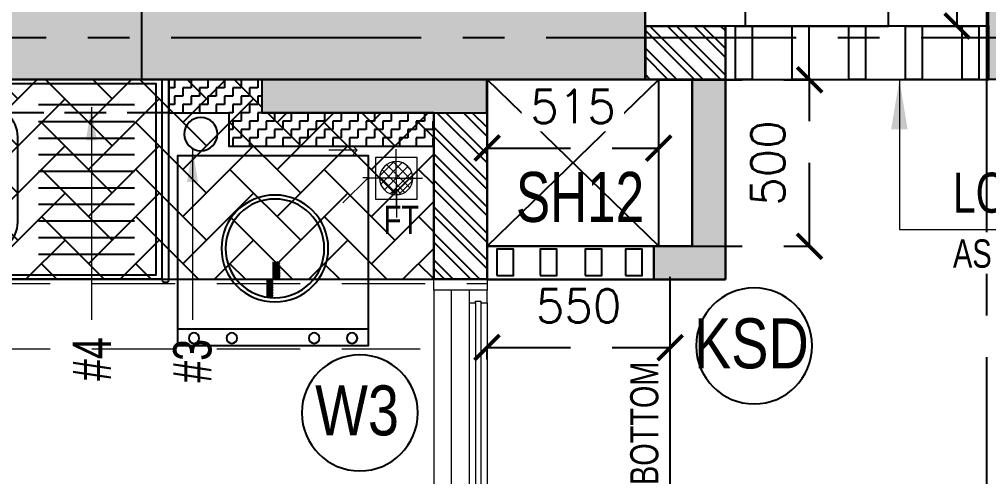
# Model space of a CAD drawing. Header units: millimetres. Extents: x 1124992 to 1258557, y -5767803 to -5695799.
# Drawn here: x 1210384 to 1213292, y -5709291 to -5707920 of the extents above; entities that cross this region are included whole.
import ezdxf
from ezdxf.enums import TextEntityAlignment as Align

# ---------------------------------------------------------------- set-up
doc = ezdxf.new("R2010")
doc.units = ezdxf.units.MM
doc.header["$LTSCALE"] = 1000
doc.header["$MEASUREMENT"] = 0
for name, pattern in [('$1$AUDIT_D_120904163729-0', [0]), ('$36$HIDDEN', [0.375, 0.25, -0.125]), ('2BHK-A - BACK$0$AUDIT_D_120904163729-0', [0]), ('2BHK-A - BACK$0$HIDDEN', [0.375, 0.25, -0.125]), ('AUDIT_D_120904163729-0', [0]), ('T8 - TYPICAL FLOOR CORE$0$HIDDEN', [0.375, 0.25, -0.125]), ('T8(T9 IS SIMILAR) - DIMENSION & TEXTING$0$HIDDEN', [0.375, 0.25, -0.125]), ('T8(T9 IS SIMILAR)$0$$0$HIDDEN', [0.375, 0.25, -0.125]), ('T8(T9 IS SIMILAR)$0$HIDDEN', [0.375, 0.25, -0.125]), ('T8_REFUGE COLUMNS$0$CENTER2', [1.125, 0.75, -0.125, 0.125, -0.125])]:
    doc.linetypes.add(name, pattern=pattern)
doc.layers.get('0').update_dxf_attribs({"linetype": 'AUDIT_D_120904163729-0'})
for name, color, linetype in [('$0$A-HATCH -160', 251, '$1$AUDIT_D_120904163729-0'), ('$21$A-DIMENSIONS', 2, '$36$HIDDEN'), ('2BHK-A - BACK$0$$0$A-Elev Feature-Chajja', 13, 'Continuous'), ('2BHK-A - BACK$0$$0$CUT-OUT', 49, 'Continuous'), ('2BHK-A - BACK$0$A-DECK SUNK 125', 8, 'Continuous'), ('2BHK-A - BACK$0$A-HATCH -160', 251, '2BHK-A - BACK$0$AUDIT_D_120904163729-0'), ('2BHK-A - BACK$0$a-KIT FIX', 251, 'Continuous'), ('2BHK-A - BACK$0$A-SERVICES CUTOUT', 8, 'Continuous'), ('2BHK-A - BACK$0$a-tile drop', 3, 'Continuous'), ('2BHK-A - BACK$0$APT PLANS-typ$0$TILEDROP', 3, 'Continuous'), ('2BHK-A - BACK$0$CUT-OUT', 49, 'Continuous'), ('2BHK-A - BACK$0$LEDGE WALL', 5, 'Continuous'), ('T8 - TYPICAL FLOOR CORE$0$A-DIMENSIONS', 2, 'T8 - TYPICAL FLOOR CORE$0$HIDDEN'), ('T8 - TYPICAL FLOOR CORE$0$A-SLAB SUNK-AC LEDGES', 251, 'T8 - TYPICAL FLOOR CORE$0$HIDDEN'), ('T8(T9 IS SIMILAR) - DIMENSION & TEXTING$0$A-DIMENSIONS', 2, 'T8(T9 IS SIMILAR) - DIMENSION & TEXTING$0$HIDDEN'), ('T8(T9 IS SIMILAR) - DIMENSION & TEXTING$1$a-window-no', 125, 'Continuous'), ('T8_REFUGE COLUMNS$0$A-CENTERLINE', 193, 'T8_REFUGE COLUMNS$0$CENTER2'), ('T8_REFUGE COLUMNS$0$A-RCC COLS', 3, 'Continuous'), ('T8_REFUGE COLUMNS$0$A-SHEAR WALL THICKENING', 3, 'Continuous'), ('T8_TYPICAL COLUMNS$0$A-RCC COLS', 3, 'Continuous'), ('T8_TYPICAL COLUMNS$1$A-SHEAR WALL THICKENING', 3, 'Continuous')]:
    doc.layers.add(name, color=color, linetype=linetype)
for name, color, linetype, lineweight in [('2BHK-A - BACK$0$$0$a-TOI-fixtures', 251, 'Continuous', 0), ('2BHK-A - BACK$0$$0$A-WALL- 160', 6, 'Continuous', 30), ('2BHK-A - BACK$0$a-TOI-fixtures', 251, 'Continuous', 0), ('2BHK-A - BACK$0$A-WALL- 160', 6, 'Continuous', 30), ('2BHK-A - BACK$0$Window', 4, 'Continuous', 20), ('T8(T9 IS SIMILAR) - DIMENSION & TEXTING$0$R0-18-10-2014-T1-1st Podium Floor Plan$0$Text', 2, 'Continuous', 0), ('T8(T9 IS SIMILAR) - DIMENSION & TEXTING$0$T8 - TYPICAL FLOOR CORE$0$$1$a-Text', 4, 'Continuous', 0), ('T8(T9 IS SIMILAR) - DIMENSION & TEXTING$0$T8 - TYPICAL FLOOR CORE$0$a-Text', 4, 'Continuous', 0), ('T8(T9 IS SIMILAR)$0$D&W', 8, 'Continuous', 25), ('T8(T9 IS SIMILAR)$0$SCPL BEAM', 191, 'T8(T9 IS SIMILAR)$0$$0$HIDDEN', 13)]:
    doc.layers.add(name, color=color, linetype=linetype, lineweight=lineweight)
doc.layers.add('T8_REFUGE COLUMNS$1$COL-HATCH', color=7, linetype='Continuous', lineweight=25, true_color=0xa3a3a3)
doc.layers.add('T8_TYPICAL COLUMNS$1$$0$COL-HATCH', color=7, linetype='Continuous', lineweight=25, true_color=0xa3a3a3)
doc.styles.add('2BHK-A - BACK$0$Romans 1', font='romans.shx', dxfattribs={"height": 100})
doc.styles.add('T8 - TYPICAL FLOOR CORE$0$Romans 1', font='romans.shx', dxfattribs={"height": 100})
doc.styles.add('T8(T9 IS SIMILAR) - DIMENSION & TEXTING$0$ARIAL ARROW', font='swisscl.ttf')
doc.styles.add('T8(T9 IS SIMILAR) - DIMENSION & TEXTING$0$Romans 1', font='romans.shx', dxfattribs={"height": 100})
doc.styles.add('T8(T9 IS SIMILAR) - DIMENSION & TEXTING$0$T8 - TYPICAL FLOOR CORE$0$$1$ARIAL ARROW', font='swisscl.ttf')
doc.styles.add('T8(T9 IS SIMILAR) - DIMENSION & TEXTING$0$T8 - TYPICAL FLOOR CORE$0$ARIAL ARROW', font='swisscl.ttf')
doc.styles.add('T8(T9 IS SIMILAR) - DIMENSION & TEXTING$0$Tahoma', font='tahoma.ttf')
doc.styles.add('T8(T9 IS SIMILAR) - DIMENSION & TEXTING$1$LODHA STANDERD', font='sanss___.ttf')
doc.dimstyles.new('2BHK-A - BACK$0$ALPINE S', dxfattribs={"dimscale": 0, "dimtxt": 100, "dimasz": 75, "dimexe": 0, "dimexo": 0, "dimgap": 75, "dimtad": 1, "dimdec": 0, "dimzin": 0, "dimdsep": 46, "dimtxsty": '2BHK-A - BACK$0$Romans 1', "dimblk": '2BHK-A - BACK$0$_ArchTick', "dimcen": 0.09, "dimclrd": 256, "dimclre": 256, "dimclrt": 7, "dimadec": 0, "dimazin": 0, "dimtfac": 1, "dimtdec": 0, "dimtofl": 0, "dimtmove": 1, "dimatfit": 0, "dimldrblk": '2BHK-A - BACK$0$_Open90', "dimfxl": 1, "dimtolj": 1, "dimtzin": 0, "dimarcsym": 0})
doc.dimstyles.new('T8 - TYPICAL FLOOR CORE$0$ALPINE S', dxfattribs={"dimscale": 0, "dimtxt": 100, "dimasz": 75, "dimexe": 0, "dimexo": 0, "dimgap": 75, "dimtad": 1, "dimdec": 0, "dimzin": 0, "dimdsep": 46, "dimtxsty": 'T8 - TYPICAL FLOOR CORE$0$Romans 1', "dimblk": 'T8 - TYPICAL FLOOR CORE$0$_ArchTick', "dimcen": 0.09, "dimclrd": 256, "dimclre": 256, "dimclrt": 7, "dimadec": 0, "dimazin": 0, "dimtfac": 1, "dimtdec": 0, "dimtofl": 0, "dimtmove": 1, "dimatfit": 0, "dimldrblk": 'T8 - TYPICAL FLOOR CORE$0$_Open90', "dimfxl": 1, "dimtolj": 1, "dimtzin": 0, "dimarcsym": 0})
doc.dimstyles.new('T8(T9 IS SIMILAR) - DIMENSION & TEXTING$0$ALPINE S', dxfattribs={"dimscale": 0, "dimtxt": 100, "dimasz": 75, "dimexe": 0, "dimexo": 0, "dimgap": 75, "dimtad": 1, "dimdec": 0, "dimzin": 0, "dimdsep": 46, "dimtxsty": 'T8(T9 IS SIMILAR) - DIMENSION & TEXTING$0$Romans 1', "dimblk": 'T8(T9 IS SIMILAR) - DIMENSION & TEXTING$0$_ArchTick', "dimcen": 0.09, "dimclrd": 256, "dimclre": 256, "dimclrt": 7, "dimadec": 0, "dimazin": 0, "dimtfac": 1, "dimtdec": 0, "dimtofl": 0, "dimtmove": 1, "dimatfit": 0, "dimldrblk": 'T8(T9 IS SIMILAR) - DIMENSION & TEXTING$0$_Open90', "dimfxl": 1, "dimtolj": 1, "dimtzin": 0, "dimarcsym": 0})
doc.dimstyles.new('T8(T9 IS SIMILAR) - DIMENSION & TEXTING$0$SAMATA STD', dxfattribs={"dimtxt": 100, "dimasz": 50, "dimexe": 50, "dimexo": 50, "dimgap": 10, "dimtad": 0, "dimdec": 0, "dimrnd": 5, "dimzin": 0, "dimdsep": 46, "dimtxsty": 'T8(T9 IS SIMILAR) - DIMENSION & TEXTING$0$Tahoma', "dimblk": 'T8(T9 IS SIMILAR) - DIMENSION & TEXTING$0$_Origin2', "dimcen": -50, "dimdle": 50, "dimclrd": 7, "dimclre": 7, "dimclrt": 7, "dimadec": 0, "dimazin": 0, "dimtfac": 1, "dimtdec": 0, "dimtmove": 1, "dimatfit": 3, "dimfxl": 150, "dimtfill": 1, "dimtolj": 1, "dimtzin": 0, "dimlwd": -1, "dimlwe": -1, "dimarcsym": 0})

# ---------------------------------------------------------------- blocks, each defined once
blk = doc.blocks.new('T8(T9 IS SIMILAR) - DIMENSION & TEXTING$1$WINDOW TAG')
at = {"layer": 'T8(T9 IS SIMILAR) - DIMENSION & TEXTING$1$a-window-no'}
blk.add_circle((0, 0), 174.1, dxfattribs=at)
at = {"layer": 'T8(T9 IS SIMILAR) - DIMENSION & TEXTING$1$a-window-no', "style": 'T8(T9 IS SIMILAR) - DIMENSION & TEXTING$1$LODHA STANDERD'}
blk.add_attdef('WINDOW', text='', height=150, dxfattribs=at).set_placement((11.3, 2.8), align=Align.MIDDLE_CENTER)
blk = doc.blocks.new('T8(T9 IS SIMILAR) - DIMENSION & TEXTING$0$_Origin2')
at = {"color": 0, "linetype": 'ByBlock', "lineweight": -2}
blk.add_line((-0.5, 0), (-1, 0), dxfattribs=at)
for radius in [0.5, 0.25]:
    blk.add_circle((0, 0), radius, dxfattribs=at)
blk = doc.blocks.new('T8(T9 IS SIMILAR) - DIMENSION & TEXTING$0$_ArchTick')
at = {"color": 0, "linetype": 'ByBlock', "const_width": 0.15}
blk.add_lwpolyline([(-0.5, -0.5), (0.5, 0.5)], dxfattribs=at)
blk = doc.blocks.new('*D239')
at = {"layer": 'T8(T9 IS SIMILAR) - DIMENSION & TEXTING$0$A-DIMENSIONS', "linetype": 'T8(T9 IS SIMILAR) - DIMENSION & TEXTING$0$HIDDEN', "lineweight": -2, "transparency": 16777216}
for p, q in [((1213091.3, -5707309.5), (1213198.2, -5707309.5)), ((1213065.6, -5707939.6), (1213198.2, -5707939.6))]:
    blk.add_line(p, q, dxfattribs=at)
at = {"layer": 'T8(T9 IS SIMILAR) - DIMENSION & TEXTING$0$A-DIMENSIONS', "lineweight": -2, "transparency": 16777216}
blk.add_line((1213198.2, -5707939.6), (1213198.2, -5707309.5), dxfattribs=at)
at = {"layer": 'T8(T9 IS SIMILAR) - DIMENSION & TEXTING$0$A-DIMENSIONS', "linetype": 'ByBlock', "lineweight": -2, "transparency": 16777216, "xscale": 75, "yscale": 75, "zscale": 75}
for p, rotation in [((1213198.2, -5707309.5), 90), ((1213198.2, -5707939.6), 270)]:
    blk.add_blockref('T8(T9 IS SIMILAR) - DIMENSION & TEXTING$0$_ArchTick', p, dxfattribs=dict(at, rotation=rotation))
at = {"layer": 'T8(T9 IS SIMILAR) - DIMENSION & TEXTING$0$A-DIMENSIONS', "color": 7, "linetype": 'ByBlock', "transparency": 16777216, "insert": (1213033.3, -5707448.4), "char_height": 100, "attachment_point": 5, "rotation": 90, "style": 'T8(T9 IS SIMILAR) - DIMENSION & TEXTING$0$Romans 1'}
blk.add_mtext('\\A1;630', dxfattribs=at)
blk = doc.blocks.new('T8(T9 IS SIMILAR) - DIMENSION & TEXTING$0$_Open90')
at = {"color": 0, "linetype": 'ByBlock', "lineweight": -2}
for p, q in [((-0.5, 0.5), (0, 0)), ((0, 0), (-1, 0)), ((0, 0), (-0.5, -0.5))]:
    blk.add_line(p, q, dxfattribs=at)
blk = doc.blocks.new('*D253')
at = {"layer": 'T8(T9 IS SIMILAR) - DIMENSION & TEXTING$0$A-DIMENSIONS', "linetype": 'T8(T9 IS SIMILAR) - DIMENSION & TEXTING$0$HIDDEN', "lineweight": -2, "transparency": 16777216}
for p, q in [((1211787.8, -5708099.6), (1211787.8, -5708305.9)), ((1212302.6, -5708305.9), (1212302.6, -5708305.9))]:
    blk.add_line(p, q, dxfattribs=at)
at = {"layer": 'T8(T9 IS SIMILAR) - DIMENSION & TEXTING$0$A-DIMENSIONS', "lineweight": -2, "transparency": 16777216}
blk.add_line((1211787.8, -5708305.9), (1212302.6, -5708305.9), dxfattribs=at)
at = {"layer": 'T8(T9 IS SIMILAR) - DIMENSION & TEXTING$0$A-DIMENSIONS', "linetype": 'ByBlock', "lineweight": -2, "transparency": 16777216, "xscale": 75, "yscale": 75, "zscale": 75, "rotation": 180}
blk.add_blockref('T8(T9 IS SIMILAR) - DIMENSION & TEXTING$0$_ArchTick', (1211787.8, -5708305.9), dxfattribs=at)
at = {"layer": 'T8(T9 IS SIMILAR) - DIMENSION & TEXTING$0$A-DIMENSIONS', "linetype": 'ByBlock', "lineweight": -2, "transparency": 16777216, "xscale": 75, "yscale": 75, "zscale": 75}
blk.add_blockref('T8(T9 IS SIMILAR) - DIMENSION & TEXTING$0$_ArchTick', (1212302.6, -5708305.9), dxfattribs=at)
at = {"layer": 'T8(T9 IS SIMILAR) - DIMENSION & TEXTING$0$A-DIMENSIONS', "color": 7, "linetype": 'ByBlock', "transparency": 16777216, "insert": (1212045.2, -5708180.9), "char_height": 100, "attachment_point": 5, "style": 'T8(T9 IS SIMILAR) - DIMENSION & TEXTING$0$Romans 1', "bg_fill": 3, "box_fill_scale": 1.25, "bg_fill_color": 256, "bg_fill_true_color": 13158600, "bg_fill_transparency": 0}
blk.add_mtext('\\A1;515', dxfattribs=at)
blk = doc.blocks.new('*D254')
at = {"layer": 'T8(T9 IS SIMILAR) - DIMENSION & TEXTING$0$A-DIMENSIONS', "linetype": 'T8(T9 IS SIMILAR) - DIMENSION & TEXTING$0$HIDDEN', "lineweight": -2, "transparency": 16777216}
for p, q in [((1212302.6, -5708100.9), (1212755.3, -5708100.9)), ((1212302.6, -5708600.5), (1212755.3, -5708600.5))]:
    blk.add_line(p, q, dxfattribs=at)
at = {"layer": 'T8(T9 IS SIMILAR) - DIMENSION & TEXTING$0$A-DIMENSIONS', "lineweight": -2, "transparency": 16777216}
blk.add_line((1212755.3, -5708600.5), (1212755.3, -5708100.9), dxfattribs=at)
at = {"layer": 'T8(T9 IS SIMILAR) - DIMENSION & TEXTING$0$A-DIMENSIONS', "linetype": 'ByBlock', "lineweight": -2, "transparency": 16777216, "xscale": 75, "yscale": 75, "zscale": 75}
for p, rotation in [((1212755.3, -5708100.9), 90), ((1212755.3, -5708600.5), 270)]:
    blk.add_blockref('T8(T9 IS SIMILAR) - DIMENSION & TEXTING$0$_ArchTick', p, dxfattribs=dict(at, rotation=rotation))
at = {"layer": 'T8(T9 IS SIMILAR) - DIMENSION & TEXTING$0$A-DIMENSIONS', "color": 7, "linetype": 'ByBlock', "transparency": 16777216, "insert": (1212630.3, -5708350.7), "char_height": 100, "attachment_point": 5, "rotation": 90, "style": 'T8(T9 IS SIMILAR) - DIMENSION & TEXTING$0$Romans 1', "bg_fill": 3, "box_fill_scale": 1.25, "bg_fill_color": 256, "bg_fill_true_color": 13158600, "bg_fill_transparency": 0}
blk.add_mtext('\\A1;500', dxfattribs=at)
blk = doc.blocks.new('T8_REFUGE COLUMNS$0$A$C277F3394')
at = {"layer": 'T8_REFUGE COLUMNS$0$A-SHEAR WALL THICKENING', "linetype": 'ByBlock', "true_color": 0xa3a3a3}
h = blk.add_hatch(color=253, dxfattribs=at)
h.dxf.hatch_style = 1
h.paths.add_polyline_path([(6019.8, 11025), (6694.8, 11025), (6694.8, 11125), (6019.8, 11125)])
at = {"layer": 'T8_REFUGE COLUMNS$0$A-SHEAR WALL THICKENING', "linetype": 'ByBlock'}
blk.add_lwpolyline([(6019.8, 11025), (6694.8, 11025), (6694.8, 11125), (6019.8, 11125)], close=True, dxfattribs=at)
blk = doc.blocks.new('T8_REFUGE COLUMNS$0$A$C46A13422')
at = {"layer": 'T8_REFUGE COLUMNS$0$A-SHEAR WALL THICKENING', "linetype": 'ByBlock'}
blk.add_blockref('T8_REFUGE COLUMNS$0$A$C277F3394', (-5609.8, -7500), dxfattribs=at)
blk = doc.blocks.new('T8_REFUGE COLUMNS')
at = {"layer": 'T8_REFUGE COLUMNS$1$COL-HATCH', "linetype": 'ByBlock'}
h = blk.add_hatch(color=256, dxfattribs=at)
h.dxf.hatch_style = 1
h.paths.add_polyline_path([(1212262.1, -5708099.9), (1210752.1, -5708099.9), (1210752.1, -5707849.9), (1212262.1, -5707849.9)])
h = blk.add_hatch(color=256, dxfattribs=at)
h.dxf.hatch_style = 1
h.paths.add_polyline_path([(1215902.1, -5708099.9), (1213292.1, -5708099.9), (1213292.1, -5707849.9), (1215902.1, -5707849.9)])
at = {"layer": 'T8_REFUGE COLUMNS$0$A-CENTERLINE'}
for p, q in [((1213287.1, -5728808.5), (1213287.1, -5698573.6)), ((1217215, -5707974.9), (1182156.9, -5707974.9))]:
    blk.add_line(p, q, dxfattribs=at)
at = {"layer": 'T8_REFUGE COLUMNS$0$A-RCC COLS', "linetype": 'ByBlock'}
for points in [[(1212262.1, -5708099.9), (1210752.1, -5708099.9), (1210752.1, -5707849.9), (1212262.1, -5707849.9)], [(1215902.1, -5708099.9), (1213292.1, -5708099.9), (1213292.1, -5707849.9), (1215902.1, -5707849.9)]]:
    blk.add_lwpolyline(points, close=True, dxfattribs=at)
blk.add_blockref('T8_REFUGE COLUMNS$0$A$C46A13422', (1210702.1, -5711724.9), dxfattribs=at)
blk = doc.blocks.new('T8_TYPICAL COLUMNS$0$A$C277F3394')
at = {"layer": 'T8_TYPICAL COLUMNS$1$A-SHEAR WALL THICKENING', "linetype": 'ByBlock'}
h = blk.add_hatch(color=31, dxfattribs=at)
h.dxf.hatch_style = 1
h.paths.add_polyline_path([(6019.8, 11025), (6694.8, 11025), (6694.8, 11125), (6019.8, 11125)])
blk.add_lwpolyline([(6019.8, 11025), (6694.8, 11025), (6694.8, 11125), (6019.8, 11125)], close=True, dxfattribs=at)
blk = doc.blocks.new('T8_TYPICAL COLUMNS$0$A$C46A13422')
at = {"layer": 'T8_TYPICAL COLUMNS$1$A-SHEAR WALL THICKENING', "linetype": 'ByBlock'}
blk.add_blockref('T8_TYPICAL COLUMNS$0$A$C277F3394', (-5609.8, -7500), dxfattribs=at)
blk = doc.blocks.new('T8_TYPICAL COLUMNS')
at = {"layer": 'T8_TYPICAL COLUMNS$1$$0$COL-HATCH', "linetype": 'ByBlock'}
h = blk.add_hatch(color=256, dxfattribs=at)
h.dxf.hatch_style = 1
h.paths.add_polyline_path([(1200282.2, -5707850.3), (1202692.3, -5707850.3), (1202692.3, -5708100.3), (1200282.2, -5708100.3)])
h.paths.add_polyline_path([(1209852.3, -5708100.3), (1212262.3, -5708100.3), (1212262.3, -5707850.3), (1209852.3, -5707850.3)])
at = {"layer": 'T8_TYPICAL COLUMNS$0$A-RCC COLS', "linetype": 'ByBlock'}
blk.add_lwpolyline([(1209852.3, -5708100.3), (1212262.3, -5708100.3), (1212262.3, -5707850.3), (1209852.3, -5707850.3)], close=True, dxfattribs=at)
for name, p in [('T8_REFUGE COLUMNS', (0, 0)), ('T8_TYPICAL COLUMNS$0$A$C46A13422', (1210702.1, -5711724.9))]:
    blk.add_blockref(name, p, dxfattribs=at)
blk = doc.blocks.new('2BHK-A - BACK$0$1500')
at = {"layer": '2BHK-A - BACK$0$Window', "color": 1, "lineweight": 13}
for p, q in [((1149540.7, -5694418.8), (1148842.5, -5694418.8)), ((1150239, -5694418.8), (1149578.2, -5694418.8)), ((1148842.5, -5694472.2), (1148842.5, -5694472.2)), ((1149540.7, -5694472.2), (1148880, -5694472.2)), ((1150239, -5694472.2), (1149578.2, -5694472.2)), ((1148842.5, -5694525.5), (1148880, -5694525.5)), ((1149540.7, -5694525.5), (1148880, -5694525.5)), ((1149578.2, -5694525.5), (1150276.5, -5694525.5)), ((1150276.5, -5694578.8), (1148842.5, -5694578.8)), ((1149540.7, -5694578.8), (1148880, -5694578.8))]:
    blk.add_line(p, q, dxfattribs=at)
at = {"layer": '2BHK-A - BACK$0$Window', "color": 5, "lineweight": 13}
for p, q in [((1150239, -5694437.4), (1149578.2, -5694437.4)), ((1150239, -5694453.6), (1149578.2, -5694453.6)), ((1149540.7, -5694490.7), (1148880, -5694490.7)), ((1149540.7, -5694506.9), (1148880, -5694506.9)), ((1149540.7, -5694544.1), (1148880, -5694544.1)), ((1149540.7, -5694548.6), (1148880, -5694548.6))]:
    blk.add_line(p, q, dxfattribs=at)
at = {"layer": '2BHK-A - BACK$0$Window', "color": 4, "lineweight": 13}
for points in [[(1148842.5, -5694578.8), (1148809.5, -5694578.8), (1148809.5, -5694418.8), (1148842.5, -5694418.8)], [(1149578.2, -5694437.4), (1149578.2, -5694418.8), (1149540.7, -5694418.8), (1149540.7, -5694472.2), (1149578.2, -5694472.2), (1149578.2, -5694453.6), (1149573.7, -5694453.6), (1149573.7, -5694437.4)], [(1150239, -5694437.4), (1150239, -5694418.8), (1150276.5, -5694418.8), (1150276.5, -5694472.2), (1150239, -5694472.2), (1150239, -5694453.6), (1150243.5, -5694453.6), (1150243.5, -5694437.4)], [(1150309.5, -5694418.8), (1150276.5, -5694418.8), (1150276.5, -5694578.8), (1150309.5, -5694578.8)], [(1148880, -5694490.7), (1148880, -5694472.2), (1148842.5, -5694472.2), (1148842.5, -5694525.5), (1148880, -5694525.5), (1148880, -5694506.9), (1148875.5, -5694506.9), (1148875.5, -5694490.7)], [(1149540.7, -5694490.7), (1149540.7, -5694472.2), (1149578.2, -5694472.2), (1149578.2, -5694525.5), (1149540.7, -5694525.5), (1149540.7, -5694506.9), (1149545.2, -5694506.9), (1149545.2, -5694490.7)], [(1148880, -5694544.1), (1148880, -5694525.5), (1148842.5, -5694525.5), (1148842.5, -5694578.8), (1148880, -5694578.8), (1148880, -5694548.6), (1148875.5, -5694548.6), (1148875.5, -5694544.1)], [(1149540.7, -5694544.1), (1149540.7, -5694525.5), (1149578.2, -5694525.5), (1149578.2, -5694578.8), (1149540.7, -5694578.8), (1149540.7, -5694548.6), (1149545.2, -5694548.6), (1149545.2, -5694544.1)]]:
    blk.add_lwpolyline(points, close=True, dxfattribs=at)
blk = doc.blocks.new('2BHK-A - BACK$0$SINK1-flat-1')
at = {"color": 0, "linetype": 'ByBlock'}
for p, q in [((-275, -50), (-50, -50)), ((-275, -88.9), (-50, -88.9)), ((-275, -127.8), (-50, -127.8)), ((-275, -166.7), (-50, -166.7)), ((-275, -205.6), (-50, -205.6)), ((-275, -244.4), (-50, -244.4)), ((-275, -283.3), (-50, -283.3)), ((-275, -322.2), (-50, -322.2)), ((-275, -361.1), (-50, -361.1)), ((-50, -400), (-275, -400))]:
    blk.add_line(p, q, dxfattribs=at)
for points in [[(-700, 0), (-700, -450), (0, -450), (0, 0)], [(-495.9, -415.6), (-495.9, -336.1), (-483.1, -336.1), (-483.1, -415.6)]]:
    blk.add_lwpolyline(points, close=True, dxfattribs=at)
blk.add_lwpolyline([(-400, -50), (-575, -50, 0.414214), (-650, -125), (-650, -325, 0.414214), (-575, -400), (-400, -400, 0.414214), (-325, -325), (-325, -125, 0.414214)], format="xyb", close=True, dxfattribs=at)
for centre in [(-489.5, -228.6), (-489.5, -423.6)]:
    blk.add_circle(centre, 14.4, dxfattribs=at)
blk = doc.blocks.new('2BHK-A - BACK$0$WM-flat-1')
at = {"layer": '2BHK-A - BACK$0$a-KIT FIX'}
blk.add_line((-110.3, -114.8), (-680.7, -114.8), dxfattribs=at)
blk.add_lwpolyline([(-680.7, -64.8), (-680.7, -635.2), (-110.3, -635.2), (-110.3, -64.8)], close=True, dxfattribs=at)
for centre, radius in [((-632.6, -87.9), 15.9), ((-519, -87.9), 15.9), ((-272.1, -87.9), 15.9), ((-158.4, -87.9), 15.9), ((-389.9, -356.8), 160.3), ((-389.9, -356.8), 148.3)]:
    blk.add_circle(centre, radius, dxfattribs=at)
blk = doc.blocks.new('2BHK-A - BACK$0$$0$Type-A-First Floor Plan-bottom-up$0$FLOOR TRAP-flat-6')
h = blk.add_hatch()
h.set_pattern_fill('ACET-2D-_USER', color=0, scale=20, angle=45, style=0, double=1, pattern_type=0)
h.set_pattern_definition([(45, (-789896.981, 5385770.066), (-14.142135624, 14.142135624), []), (135, (-789896.981, 5385770.066), (-14.142135624, -14.142135624), [])])
edge = h.paths.add_edge_path()
edge.add_arc((150, 150), 50, 0, 360)
at = {"color": 0}
for q in [(150, 228.6), (67.6, 150), (237.4, 150), (150, 63.6)]:
    blk.add_line((150, 150), q, dxfattribs=at)
blk.add_lwpolyline([(87.5, 212.5), (212.5, 212.5), (212.5, 87.5), (87.5, 87.5)], close=True, dxfattribs=at)
blk.add_circle((150, 150), 50, dxfattribs=at)
blk = doc.blocks.new('2BHK-A - BACK$0$TILE DROP -x')
at = {"layer": '2BHK-A - BACK$0$APT PLANS-typ$0$TILEDROP'}
h = blk.add_hatch(dxfattribs=at)
h.set_pattern_fill('ACET-2D-ANSI31', color=8, scale=27, angle=90, style=0)
h.set_pattern_definition([(135, (583590.9237, -2384968.1492), (-2.3864853865, -2.3864853865), [])])
h.paths.add_polyline_path([(-58303, -19205.9), (-58303, -19151.2), (-58284.2, -19151.2), (-58284.2, -19205.9)])
edge = h.paths.add_edge_path()
edge.add_line((-58303, -19258.5), (-58323.9, -19258.5))
edge.add_line((-58303, -19205.9), (-58303, -19258.5))
edge.add_line((-58323.7, -19205.9), (-58303, -19205.9))
edge.add_line((-58323.7, -19258.5), (-58323.7, -19205.9))
at = {"layer": '2BHK-A - BACK$0$APT PLANS-typ$0$TILEDROP', "color": 1}
blk.add_line((-58252, -19205.9), (-58336, -19205.9), dxfattribs=at)
at = {"layer": '2BHK-A - BACK$0$APT PLANS-typ$0$TILEDROP', "color": 20, "const_width": 3}
for points in [[(-58284.2, -19205.9), (-58284.2, -19151.2)], [(-58303, -19258.5), (-58303, -19205.9)], [(-58303, -19205.9), (-58284.2, -19205.9)]]:
    blk.add_lwpolyline(points, dxfattribs=at)
blk = doc.blocks.new('2BHK-A - BACK$0$_ArchTick')
at = {"color": 0, "linetype": 'ByBlock', "const_width": 0.15}
blk.add_lwpolyline([(-0.5, -0.5), (0.5, 0.5)], dxfattribs=at)
blk = doc.blocks.new('2BHK-A - BACK$0$_Open90')
at = {"color": 0, "linetype": 'ByBlock', "lineweight": -2}
for p, q in [((0, 0), (-1, 0)), ((-0.5, 0.5), (0, 0)), ((0, 0), (-0.5, -0.5))]:
    blk.add_line(p, q, dxfattribs=at)
blk = doc.blocks.new('T8 - TYPICAL FLOOR CORE$0$_ArchTick')
at = {"color": 0, "linetype": 'ByBlock', "const_width": 0.15}
blk.add_lwpolyline([(-0.5, -0.5), (0.5, 0.5)], dxfattribs=at)
blk = doc.blocks.new('*D786')
at = {"layer": 'T8 - TYPICAL FLOOR CORE$0$A-DIMENSIONS', "linetype": 'T8 - TYPICAL FLOOR CORE$0$HIDDEN', "lineweight": -2, "transparency": 16777216}
for p, q in [((1211787.5, -5708940.3), (1211787.5, -5708904.3)), ((1212337.1, -5708940.3), (1212337.1, -5708904.3))]:
    blk.add_line(p, q, dxfattribs=at)
at = {"layer": 'T8 - TYPICAL FLOOR CORE$0$A-DIMENSIONS', "lineweight": -2, "transparency": 16777216}
blk.add_line((1211787.5, -5708904.3), (1212337.1, -5708904.3), dxfattribs=at)
at = {"layer": 'T8 - TYPICAL FLOOR CORE$0$A-DIMENSIONS', "linetype": 'ByBlock', "lineweight": -2, "transparency": 16777216, "xscale": 75, "yscale": 75, "zscale": 75, "rotation": 180}
blk.add_blockref('T8 - TYPICAL FLOOR CORE$0$_ArchTick', (1211787.5, -5708904.3), dxfattribs=at)
at = {"layer": 'T8 - TYPICAL FLOOR CORE$0$A-DIMENSIONS', "linetype": 'ByBlock', "lineweight": -2, "transparency": 16777216, "xscale": 75, "yscale": 75, "zscale": 75}
blk.add_blockref('T8 - TYPICAL FLOOR CORE$0$_ArchTick', (1212337.1, -5708904.3), dxfattribs=at)
at = {"layer": 'T8 - TYPICAL FLOOR CORE$0$A-DIMENSIONS', "color": 7, "linetype": 'ByBlock', "transparency": 16777216, "insert": (1212062.3, -5708779.3), "char_height": 100, "attachment_point": 5, "style": 'T8 - TYPICAL FLOOR CORE$0$Romans 1'}
blk.add_mtext('\\A1;550', dxfattribs=at)
blk = doc.blocks.new('T8 - TYPICAL FLOOR CORE$0$_Open90')
at = {"color": 0, "linetype": 'ByBlock', "lineweight": -2}
for p, q in [((-0.5, 0.5), (0, 0)), ((0, 0), (-1, 0)), ((0, 0), (-0.5, -0.5))]:
    blk.add_line(p, q, dxfattribs=at)
blk = doc.blocks.new('T8(T9 IS SIMILAR) - DIMENSION & TEXTING')
at = {"layer": 'T8(T9 IS SIMILAR) - DIMENSION & TEXTING$1$a-window-no'}
ref = blk.add_blockref('T8(T9 IS SIMILAR) - DIMENSION & TEXTING$1$WINDOW TAG', (1212588.8, -5708899.2), dxfattribs=dict(at, xscale=-1))
ref.add_attrib('WINDOW', 'KSD', dxfattribs={"height": 150, "style": 'T8(T9 IS SIMILAR) - DIMENSION & TEXTING$1$LODHA STANDERD', "width": 0.8}).set_placement((1212580.5, -5708891.6), align=Align.MIDDLE_CENTER)
ref = blk.add_blockref('T8(T9 IS SIMILAR) - DIMENSION & TEXTING$1$WINDOW TAG', (1211405.9, -5709100.2), dxfattribs=dict(at, xscale=-1))
ref.add_attrib('WINDOW', 'W3', dxfattribs={"height": 150, "style": 'T8(T9 IS SIMILAR) - DIMENSION & TEXTING$1$LODHA STANDERD', "width": 0.8}).set_placement((1211397.6, -5709092.7), align=Align.MIDDLE_CENTER)
at = {"layer": 'T8(T9 IS SIMILAR) - DIMENSION & TEXTING$0$R0-18-10-2014-T1-1st Podium Floor Plan$0$Text', "linetype": 'ByBlock', "style": 'T8(T9 IS SIMILAR) - DIMENSION & TEXTING$0$ARIAL ARROW'}
blk.add_text('FT', height=85, dxfattribs=at).set_placement((1211477.2, -5708563.2))
at = {"layer": 'T8(T9 IS SIMILAR) - DIMENSION & TEXTING$0$R0-18-10-2014-T1-1st Podium Floor Plan$0$Text', "insert": (1213185.3, -5708379.6), "char_height": 120, "width": 3557.379, "attachment_point": 1, "style": 'T8(T9 IS SIMILAR) - DIMENSION & TEXTING$0$ARIAL ARROW'}
blk.add_mtext('LOUVERS (L2)\\P{\\H0.70833x;AS PER  DETAIL}', dxfattribs=at)
at = {"layer": 'T8(T9 IS SIMILAR) - DIMENSION & TEXTING$0$R0-18-10-2014-T1-1st Podium Floor Plan$0$Text', "char_height": 114.75, "attachment_point": 7, "rotation": 90, "style": 'T8(T9 IS SIMILAR) - DIMENSION & TEXTING$0$ARIAL ARROW'}
for s, insert, width in [('#4', (1210659.1, -5709004.4, 0), 228.175), ('#3', (1210962.3, -5709009.5, 0), 235.305)]:
    blk.add_mtext(s, dxfattribs=dict(at, insert=insert, width=width))
at = {"layer": 'T8(T9 IS SIMILAR) - DIMENSION & TEXTING$0$T8 - TYPICAL FLOOR CORE$0$$1$a-Text', "style": 'T8(T9 IS SIMILAR) - DIMENSION & TEXTING$0$T8 - TYPICAL FLOOR CORE$0$$1$ARIAL ARROW'}
blk.add_text('SERV. SLAB @BEAM BOTTOM', height=84.375, rotation=90, dxfattribs=at).set_placement((1212301.4, -5710202.1, 0))
at = {"layer": 'T8(T9 IS SIMILAR) - DIMENSION & TEXTING$0$T8 - TYPICAL FLOOR CORE$0$a-Text', "linetype": 'ByBlock', "insert": (1210316.4, -5708529.5, 0), "char_height": 150, "width": 3499.366, "attachment_point": 7, "style": 'T8(T9 IS SIMILAR) - DIMENSION & TEXTING$0$T8 - TYPICAL FLOOR CORE$0$ARIAL ARROW'}
blk.add_mtext('\\pi1557.85772;SH12', dxfattribs=at)
at = {"layer": 'T8(T9 IS SIMILAR) - DIMENSION & TEXTING$0$A-DIMENSIONS', "linetype": 'ByBlock'}
dim = blk.add_linear_dim(base=(1213198.2, -5707309.5), p1=(1213065.6, -5707939.6), p2=(1213091.3, -5707309.5, 0.6), angle=270, dimstyle='T8(T9 IS SIMILAR) - DIMENSION & TEXTING$0$ALPINE S', override={"dimscale": 1, "dimfxl": 5, "dimarcsym": 1}, dxfattribs=at)
dim.commit()
dim.dimension.update_dxf_attribs({"geometry": '*D239', "text_midpoint": (1213158.3, -5707448.4), "dimtype": 128})
dim = blk.add_linear_dim(base=(1212302.6, -5708305.9), p1=(1211787.8, -5708099.6), p2=(1212302.6, -5708305.9), dimstyle='T8(T9 IS SIMILAR) - DIMENSION & TEXTING$0$ALPINE S', override={"dimscale": 1, "dimfxl": 5, "dimtfill": 1, "dimarcsym": 1}, dxfattribs=at)
dim.commit()
dim.dimension.update_dxf_attribs({"geometry": '*D253', "text_midpoint": (1212045.2, -5708180.9)})
at = {"layer": 'T8(T9 IS SIMILAR) - DIMENSION & TEXTING$0$R0-18-10-2014-T1-1st Podium Floor Plan$0$Text'}
for points, override in [([(1213024.6, -5708099.8), (1213024.6, -5708550.4), (1213858.4, -5708550.4)], {"dimscale": 1, "dimasz": 150, "dimclrd": 2, "dimfxlon": 1, "dimarcsym": 1}), ([(1210600.4, -5708182.8, 0), (1210600.6, -5708514.8, 0), (1210600.6, -5708821.2, 0)], {"dimscale": 1, "dimasz": 100, "dimclrd": 2, "dimfxlon": 1, "dimarcsym": 1}), ([(1210903.8, -5708307.6, 0), (1210903.8, -5708526.3, 0), (1210903.8, -5708821.2, 0)], {"dimscale": 1, "dimasz": 100, "dimclrd": 2, "dimfxlon": 1, "dimarcsym": 1})]:
    blk.add_leader(points, dimstyle='T8(T9 IS SIMILAR) - DIMENSION & TEXTING$0$SAMATA STD', override=override, dxfattribs=at)
at = {"layer": 'T8(T9 IS SIMILAR) - DIMENSION & TEXTING$0$A-DIMENSIONS', "linetype": 'ByBlock'}
dim = blk.add_linear_dim(base=(1212755.3, -5708100.9), p1=(1212302.6, -5708600.5), p2=(1212302.6, -5708100.9), angle=90, dimstyle='T8(T9 IS SIMILAR) - DIMENSION & TEXTING$0$ALPINE S', override={"dimscale": 1, "dimfxl": 5, "dimtfill": 1, "dimarcsym": 1}, dxfattribs=at)
dim.commit()
dim.dimension.update_dxf_attribs({"geometry": '*D254', "text_midpoint": (1212630.3, -5708350.7)})
blk = doc.blocks.new('2BHK-A - BACK$0$A$C1DA736AB')
at = {"color": 0, "linetype": 'ByBlock'}
for points in [[(117, 0.4, 0), (202.3, 0.4, 0)], [(81.7, -82.8, 0), (158.2, -159.9, 0)], [(0.4, -117, 0), (0.4, -202.3, 0)]]:
    blk.add_leader(points, dimstyle='2BHK-A - BACK$0$ALPINE S', override={"dimscale": 1, "dimasz": 25, "dimtad": 0, "dimfxl": 5, "dimtfill": 1, "dimarcsym": 1}, dxfattribs=at)
blk = doc.blocks.new('2BHK-A - BACK')
at = {"layer": '2BHK-A - BACK$0$A-DECK SUNK 125'}
h = blk.add_hatch(dxfattribs=at)
h.set_pattern_fill('AR-HBONE', color=256, scale=25)
h.set_pattern_definition([(45, (54492.62, 14881.46), (1e-14, 141.4213562), [300, -100]), (135, (54563.33, 14952.17), (1e-14, 141.4213562), [300, -100])])
h.paths.add_polyline_path([(1202694.7, -5708699.5), (1200917.1, -5708699.5), (1200917.1, -5708199.6), (1201431.7, -5708199.6), (1201431.7, -5708099.6), (1202694.7, -5708099.9)])
at = {"layer": '2BHK-A - BACK$0$A-HATCH -160', "linetype": 'ByBlock'}
h = blk.add_hatch(dxfattribs=at)
h.set_pattern_fill('ZIGZAG', color=256, scale=250)
h.set_pattern_definition([(9e-15, (-0.22, 0.45), (31.25, 31.25), [31.25, -31.25]), (90, (31.03, 0.45), (-31.25, 31.25), [31.25, -31.25])])
h.paths.add_polyline_path([(1196642.1, -5706299.9), (1198342.2, -5706299.9), (1198342.2, -5706399.9), (1196642.1, -5706399.9)])
h.paths.add_polyline_path([(1199382.6, -5705299.9), (1199382.6, -5705199.9), (1201592.2, -5705199.9), (1201592.2, -5705299.9), (1200442.1, -5705299.9), (1200442.1, -5705399.9), (1200342.1, -5705399.9), (1200342.1, -5705299.9)])
h.paths.add_polyline_path([(1200442.1, -5706399.9), (1201341.8, -5706399.9), (1201341.8, -5706299.9), (1200442.1, -5706299.9)])
h.paths.add_polyline_path([(1202091.8, -5706299.9), (1202691.8, -5706299.9), (1202691.8, -5706399.9), (1202091.8, -5706399.9)])
h.paths.add_polyline_path([(1204892.1, -5708749.5), (1204992.1, -5708749.5), (1204992.1, -5707999.9), (1204892.1, -5707999.9)])
h.paths.add_polyline_path([(1204892.1, -5709649.5), (1204992.1, -5709649.5), (1204992.1, -5710549.5), (1204892.1, -5710549.5)])
h.paths.add_polyline_path([(1200142, -5708600.5), (1200257, -5708600.5), (1200257.1, -5708700.5), (1200042, -5708700.5), (1200042, -5708099.9), (1200142, -5708099.9)])
h.paths.add_polyline_path([(1202792.1, -5701189.9), (1203427.1, -5701189.9), (1203427.1, -5701089.9), (1202792.1, -5701089.9)])
h = blk.add_hatch(dxfattribs=at)
h.set_pattern_fill('ANSI32', color=256, scale=150)
h.set_pattern_definition([(45, (-0.03, -2.55), (-39.77475644, 39.77475644), []), (45, (26.484, -2.55), (-39.77475644, 39.77475644), [])])
h.paths.add_polyline_path([(1200282, -5708099.9), (1200042, -5708099.6), (1200042, -5707939.6), (1200282, -5707939.6)])
h.paths.add_polyline_path([(1199092.1, -5706602.4), (1199092.1, -5706302.4), (1200442, -5706302.4), (1200442, -5706602.4), (1200282, -5706602.4), (1200282, -5706462.4), (1199252.1, -5706462.4), (1199252.1, -5706602.4)])
h = blk.add_hatch(dxfattribs=at)
h.set_pattern_fill('ANSI32', color=256, scale=150)
h.paths.add_polyline_path([(1200917.1, -5708699.5), (1200757.1, -5708699.5), (1200757.1, -5708199.6), (1200917.1, -5708199.6)])
at = {"layer": '2BHK-A - BACK$0$CUT-OUT', "linetype": 'ByBlock'}
h = blk.add_hatch(dxfattribs=at)
h.set_pattern_fill('ANSI31', color=256, scale=1000, angle=135)
h.paths.add_polyline_path([(1199252.4, -5706799.4), (1200282.3, -5706799.4), (1200281.5, -5707310.5), (1199982.3, -5707310.5), (1199982.3, -5707940), (1199552.4, -5707940), (1199551.6, -5707310.5), (1199252.4, -5707310.5)])
at = {"layer": '2BHK-A - BACK$0$LEDGE WALL'}
h = blk.add_hatch(dxfattribs=at)
h.set_pattern_fill('ZIGZAG', color=8, scale=200, angle=270)
h.set_pattern_definition([(270, (7e-09, 0), (25, -25), [25, -25]), (9e-15, (7e-09, -25), (25, 25), [25, -25])])
h.paths.add_polyline_path([(1201711.8, -5708099.9), (1201711.8, -5708199.9), (1201531.7, -5708199.8), (1201531.7, -5708299.6), (1200917.1, -5708299.7), (1200917.1, -5708199.7), (1201431.7, -5708199.6), (1201431.7, -5708099.6)])
at = {"layer": '2BHK-A - BACK$0$$0$A-Elev Feature-Chajja', "color": 4, "elevation": -0.7}
for points in [[(1199281.2, -5708099.8), (1199331.2, -5708099.8), (1199331.2, -5707940), (1199281.2, -5707940)], [(1199451.2, -5708099.8), (1199501.2, -5708099.8), (1199501.2, -5707940), (1199451.2, -5707940)], [(1199621.2, -5708099.8), (1199671.2, -5708099.8), (1199671.2, -5707940), (1199621.2, -5707940)], [(1199791.2, -5708099.8), (1199841.2, -5708099.8), (1199841.2, -5707940), (1199791.2, -5707940)], [(1199961.2, -5708099.8), (1200011.2, -5708099.8), (1200011.2, -5707940), (1199961.2, -5707940)]]:
    blk.add_lwpolyline(points, close=True, dxfattribs=at)
at = {"layer": '2BHK-A - BACK$0$$0$A-Elev Feature-Chajja', "color": 4}
for points in [[(1200341.5, -5708687.9), (1200291.5, -5708687.9), (1200291.5, -5708609.1), (1200341.5, -5708609.1)], [(1200463, -5708687.9), (1200413, -5708687.9), (1200413, -5708609.1), (1200463, -5708609.1)], [(1200597.5, -5708687.9), (1200547.5, -5708687.9), (1200547.5, -5708609.1), (1200597.5, -5708609.1)], [(1200728, -5708687.9), (1200678, -5708687.9), (1200678, -5708609.1), (1200728, -5708609.1)]]:
    blk.add_lwpolyline(points, close=True, dxfattribs=at)
at = {"layer": '2BHK-A - BACK$0$$0$A-WALL- 160', "linetype": 'ByBlock'}
for p, q in [((1200042, -5708700.5), (1200042, -5708097)), ((1200142, -5708600.5), (1200142, -5708099.9))]:
    blk.add_line(p, q, dxfattribs=at)
blk.add_lwpolyline([(1200282, -5708099.9), (1200042, -5708099.9), (1200042, -5707939.9), (1200282, -5707939.6)], close=True, dxfattribs=at)
at = {"layer": '2BHK-A - BACK$0$$0$CUT-OUT'}
for p, q in [((1200242, -5708600.5), (1200756.7, -5708099.6)), ((1200757.1, -5708600.5), (1200242, -5708099.9)), ((1200242, -5708600.5), (1200242, -5708099.9))]:
    blk.add_line(p, q, dxfattribs=at)
at = {"layer": '2BHK-A - BACK$0$a-KIT FIX', "color": 1}
for p, q in [((1201711.8, -5708699.5), (1201711.8, -5708099.9)), ((1201731.8, -5708699.5), (1201731.8, -5708099.9)), ((1201731.8, -5708699.5), (1204892.1, -5708699.5))]:
    blk.add_line(p, q, dxfattribs=at)
blk.add_arc((1201721.8, -5708699.5), 10, 180, 0, dxfattribs=at)
at = {"layer": '2BHK-A - BACK$0$A-SERVICES CUTOUT', "ltscale": 5}
blk.add_lwpolyline([(1202694.7, -5708699.5), (1200917.1, -5708699.5), (1200917.1, -5708199.6), (1201431.7, -5708199.6), (1201431.7, -5708099.6), (1202694.7, -5708099.9)], close=True, dxfattribs=at)
at = {"layer": '2BHK-A - BACK$0$A-WALL- 160', "linetype": 'ByBlock'}
for p, q in [((1200757.1, -5708699.5), (1200757.1, -5708199.6)), ((1200917.1, -5708699.5), (1200917.1, -5708199.6)), ((1200142, -5708600.5), (1200257, -5708600.5)), ((1200257, -5708700.5), (1200257, -5708600.5)), ((1200757, -5708600.5), (1200257, -5708600.5)), ((1200042, -5708700.5), (1200257, -5708700.5)), ((1200757, -5708700.5), (1200257, -5708700.5)), ((1200757.1, -5708699.5), (1200917.1, -5708699.5))]:
    blk.add_line(p, q, dxfattribs=at)
at = {"layer": '2BHK-A - BACK$0$CUT-OUT', "elevation": 0.6}
blk.add_lwpolyline([(1199252.4, -5706799.4), (1200282.3, -5706799.4), (1200281.5, -5707310.5), (1199982.3, -5707310.5), (1199982.3, -5707940), (1199552.4, -5707940), (1199551.6, -5707310.5), (1199252.4, -5707310.5)], close=True, dxfattribs=at)
at = {"layer": '2BHK-A - BACK$0$CUT-OUT'}
blk.add_lwpolyline([(1200042, -5708099.9), (1199252.1, -5708099.9), (1199252.1, -5707940), (1200042, -5707940)], close=True, dxfattribs=at)
at = {"layer": '2BHK-A - BACK$0$LEDGE WALL'}
blk.add_lwpolyline([(1201711.8, -5708099.9), (1201711.8, -5708199.9), (1201531.7, -5708199.8), (1201531.7, -5708199.8), (1201531.7, -5708299.6), (1200917.1, -5708299.7), (1200917.1, -5708199.7), (1201431.7, -5708199.6), (1201431.7, -5708099.6)], close=True, dxfattribs=at)
at = {"layer": '2BHK-A - BACK$0$LEDGE WALL', "linetype": '2BHK-A - BACK$0$HIDDEN', "ltscale": 0.5}
blk.add_lwpolyline([(1201711.8, -5708199.9), (1202694.7, -5708199.9), (1202694.7, -5708099.9)], dxfattribs=at)
at = {"layer": '2BHK-A - BACK$0$LEDGE WALL'}
blk.add_circle((1201615.8, -5708263.7), 50, dxfattribs=at)
at = {"layer": '2BHK-A - BACK$0$$0$a-TOI-fixtures', "extrusion": (0, 0, -1), "xscale": -1, "zscale": -1, "rotation": 270}
blk.add_blockref('2BHK-A - BACK$0$$0$Type-A-First Floor Plan-bottom-up$0$FLOOR TRAP-flat-6', (-1201179.6, -5708546.1), dxfattribs=at)
at = {"layer": '2BHK-A - BACK$0$a-KIT FIX', "extrusion": (0, 0, -1), "xscale": -1.277777777785371, "yscale": 1.277777777785371, "zscale": -1.277777777785371, "rotation": 180}
blk.add_blockref('2BHK-A - BACK$0$SINK1-flat-1', (-1201751, -5708687.5), dxfattribs=at)
at = {"layer": '2BHK-A - BACK$0$a-KIT FIX', "extrusion": (0, 0, -1), "xscale": -1, "zscale": -1, "rotation": 180}
blk.add_blockref('2BHK-A - BACK$0$WM-flat-1', (-1201003.7, -5708963.7, 0), dxfattribs=at)
at = {"layer": '2BHK-A - BACK$0$a-tile drop', "xscale": -1, "rotation": 180.0003204097974}
blk.add_blockref('2BHK-A - BACK$0$TILE DROP -x', (1259702.4, -5727905.1), dxfattribs=at)
at = {"layer": '2BHK-A - BACK$0$a-TOI-fixtures', "xscale": -1, "rotation": 90}
blk.add_blockref('2BHK-A - BACK$0$A$C1DA736AB', (1201029.6, -5708312.1), dxfattribs=at)
at = {"layer": '2BHK-A - BACK$0$A-WALL- 160', "linetype": 'ByBlock', "rotation": 90}
blk.add_blockref('2BHK-A - BACK$0$1500', (-4493661.7, -6859009), dxfattribs=at)
blk = doc.blocks.new('T8 - TYPICAL FLOOR CORE')
at = {"layer": 'T8 - TYPICAL FLOOR CORE$0$A-SLAB SUNK-AC LEDGES', "linetype": 'ByBlock'}
blk.add_line((1212337.1, -5710599.6), (1212337.1, -5708692.5), dxfattribs=at)
at = {"layer": 'T8 - TYPICAL FLOOR CORE$0$A-DIMENSIONS', "linetype": 'ByBlock'}
dim = blk.add_linear_dim(base=(1212337.1, -5708904.3), p1=(1211787.5, -5708940.3), p2=(1212337.1, -5708940.3), dimstyle='T8 - TYPICAL FLOOR CORE$0$ALPINE S', override={"dimscale": 1, "dimfxl": 5, "dimarcsym": 1}, dxfattribs=at)
dim.commit()
dim.dimension.update_dxf_attribs({"geometry": '*D786', "text_midpoint": (1212062.3, -5708779.3)})
blk = doc.blocks.new('T8(T9 IS SIMILAR)')
at = {"layer": 'T8(T9 IS SIMILAR)$0$D&W', "linetype": 'ByBlock', "xscale": -1}
blk.add_blockref('2BHK-A - BACK', (2412544.6, 0), dxfattribs=at)
at = {"layer": 'T8(T9 IS SIMILAR)$0$D&W', "linetype": 'ByBlock'}
blk.add_blockref('T8 - TYPICAL FLOOR CORE', (0, 0), dxfattribs=at)
at = {"layer": 'T8(T9 IS SIMILAR)$0$SCPL BEAM', "linetype": 'T8(T9 IS SIMILAR)$0$HIDDEN'}
for p, q in [((1209852.1, -5708711.8, 0), (1211786.6, -5708711.9, 0)), ((1209852.1, -5708907.6, 0), (1211586.6, -5708907.7, 0))]:
    blk.add_line(p, q, dxfattribs=at)
at = {"layer": 'T8(T9 IS SIMILAR)$0$D&W', "linetype": 'ByBlock'}
blk.add_blockref('T8_TYPICAL COLUMNS', (0, 0), dxfattribs=at)

msp = doc.modelspace()

# ---------------------------------------------------------------- block references
at = {"layer": '$21$A-DIMENSIONS', "linetype": 'ByBlock'}
msp.add_blockref('T8(T9 IS SIMILAR)', (0, 0), dxfattribs=at)

# ---------------------------------------------------------------- next in the draw order: block references
at = {"layer": '$0$A-HATCH -160', "linetype": 'ByBlock'}
msp.add_blockref('T8(T9 IS SIMILAR) - DIMENSION & TEXTING', (0, 0), dxfattribs=at)

doc.saveas('drawing.dxf')
